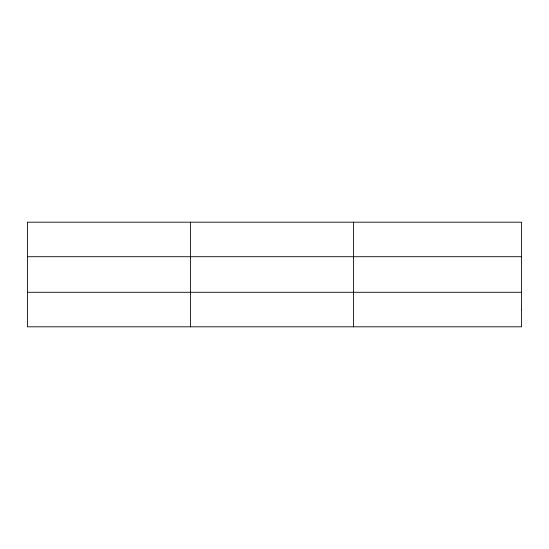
<?xml version="1.0" encoding="UTF-8"?>
<svg xmlns="http://www.w3.org/2000/svg" width="549" height="549" viewBox="0 0 549 549"><rect width="100%" height="100%" fill="white"/><g stroke="black" fill="none" stroke-linecap="round" stroke-linejoin="round"><path stroke-width="0.82" d="M190.503 222.187L190.503 326.813M353.556 222.187L353.556 326.813M27.45 256.712L521.55 256.712M27.45 292.288L521.55 292.288M521.55 309.547L521.55 326.813L27.45 326.813L27.45 222.187L521.55 222.187L521.55 309.547"/></g></svg>
